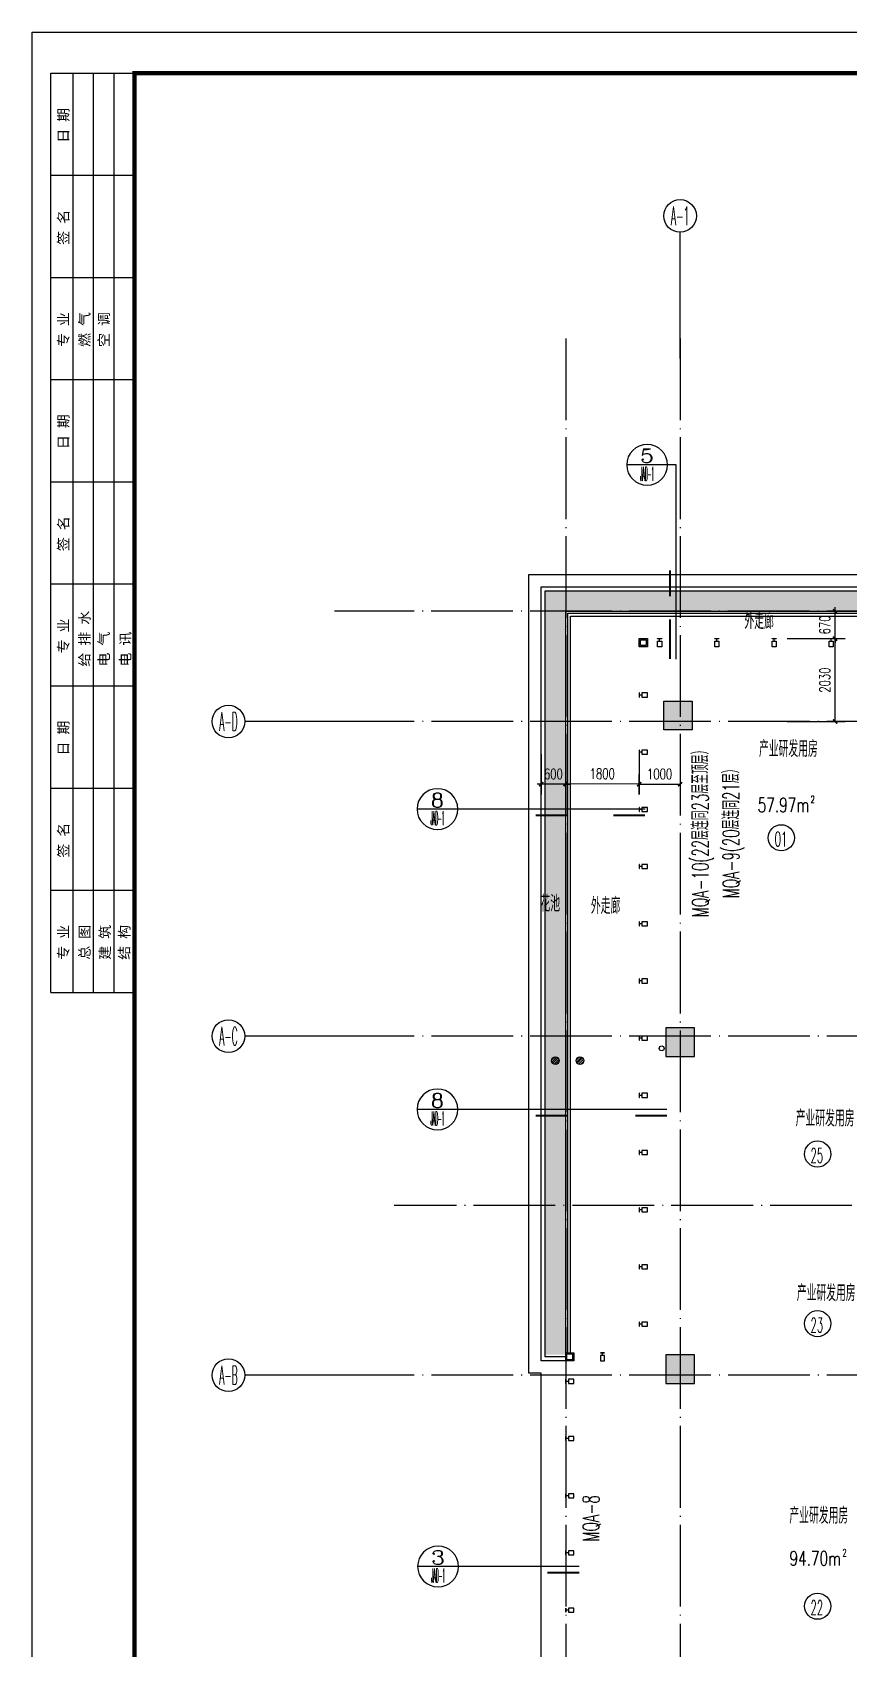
# Model space of a CAD drawing. Extents: x 1980812 to 2578970, y -669191 to 284498.
# Drawn here: x 1980812 to 2000793, y -386031 to -346467 of the extents above; entities that cross this region are included whole.
import ezdxf
from ezdxf.enums import TextEntityAlignment as Align

# ---------------------------------------------------------------- set-up
doc = ezdxf.new("R2010")
doc.units = 0
doc.header["$LTSCALE"] = 1000
doc.header["$MEASUREMENT"] = 0
doc.linetypes.add('DOTE', pattern=[2.42, 2, -0.2, 0.02, -0.2])
for name, color, linetype in [('A-FLOR-LAND', 74, 'Continuous'), ('AXIS', 3, 'Continuous'), ('AXIS_TEXT', 7, 'Continuous'), ('COLU', 6, 'Continuous'), ('COLU_HATCH', 251, 'Continuous'), ('CURTWALL', 2, 'Continuous'), ('dote', 1, 'DOTE'), ('EQUIP_地漏', 255, 'Continuous'), ('TK', 1, 'Continuous'), ('VPIPE-雨水', 140, 'Continuous'), ('WINDOW', 2, 'Continuous'), ('幕墙编号', 14, 'Continuous'), ('房号', 231, 'Continuous'), ('房间名称', 7, 'Continuous'), ('栏杆', 143, 'Continuous'), ('看线', 66, 'Continuous'), ('空线', 3, 'Continuous'), ('窗户分隔', 133, 'Continuous'), ('节点', 3, 'Continuous'), ('详细标注', 231, 'Continuous')]:
    doc.layers.add(name, color=color, linetype=linetype)
doc.styles.add('_TCH_AXIS', font='COMPLEX', dxfattribs={"bigfont": 'GBCBIG'})
doc.styles.add('_TCH_DIM_T3', font='SIMPLEX', dxfattribs={"width": 0.705882, "bigfont": 'GBCBIG'})
doc.styles.add('COMP', font='COMPLEX.shx', dxfattribs={"bigfont": 'hztxt'})
doc.styles.add('COMPLEX', font='COMPLEX')
doc.styles.add('HZF', font='ROMANS2', dxfattribs={"width": 0.7, "bigfont": 'HZDF2'})
doc.styles.add('HZTXTW', font='txtw.shx', dxfattribs={"width": 0.6, "bigfont": 'hztxtw.shx'})
doc.styles.add('SONGTI', font='NSimSun.ttf', dxfattribs={"width": 1.1})
doc.dimstyles.new('_TCH_ARCH&&100', dxfattribs={"dimtxt": 255, "dimasz": 100, "dimexe": 250, "dimexo": 300, "dimgap": 122.5, "dimtad": 1, "dimdec": 0, "dimzin": 0, "dimdsep": 46, "dimtxsty": '_TCH_DIM_T3', "dimblk": 'ARCHTICK', "dimcen": 0.09, "dimclrt": 7, "dimazin": 2, "dimtfac": 1, "dimtdec": 0, "dimtix": 1, "dimtmove": 2, "dimatfit": 3, "dimfxl": 1, "dimtolj": 1, "dimtzin": 0, "dimarcsym": 0})

# ---------------------------------------------------------------- blocks, each defined once
blk = doc.blocks.new('会签栏0821')
at = {"layer": 'TK'}
for p, q in [((115148889, 23475903), (115148889, 23483403)), ((115148889, 23483403), (115150939, 23483403)), ((115149439, 23475903), (115149439, 23483403)), ((115149939, 23475903), (115149939, 23483403)), ((115150439, 23475903), (115150439, 23483403)), ((115150939, 23475903), (115150939, 23483403)), ((115148889, 23480903), (115150939, 23480903)), ((115148889, 23478403), (115150939, 23478403)), ((115148889, 23468403), (115148889, 23475903)), ((115148889, 23475903), (115150939, 23475903)), ((115149439, 23468403), (115149439, 23475903)), ((115149939, 23468403), (115149939, 23475903)), ((115150439, 23468403), (115150439, 23475903)), ((115150939, 23468403), (115150939, 23475903)), ((115148889, 23473403), (115150939, 23473403)), ((115148889, 23470903), (115150939, 23470903)), ((115148889, 23460903), (115148889, 23468403)), ((115148889, 23468403), (115150939, 23468403)), ((115149439, 23460903), (115149439, 23468403)), ((115149939, 23460903), (115149939, 23468403)), ((115150439, 23460903), (115150439, 23468403)), ((115150939, 23460903), (115150939, 23468403)), ((115148889, 23465903), (115150939, 23465903)), ((115148889, 23463403), (115150939, 23463403)), ((115148889, 23460903), (115150939, 23460903))]:
    blk.add_line(p, q, dxfattribs=at)
at = {"layer": 'TK', "style": 'SONGTI'}
for s, p in [('日 期', (115149324, 23481702)), ('签 名', (115149324, 23479202)), ('专 业', (115149324, 23476702)), ('燃 气', (115149842, 23476702)), ('空 调', (115150316, 23476702)), ('日 期', (115149324, 23474202)), ('签 名', (115149324, 23471702)), ('给 排 水', (115149842, 23468880)), ('专 业', (115149324, 23469202)), ('电 气', (115150316, 23468880)), ('电 讯', (115150842, 23468880)), ('日 期', (115149324, 23466702)), ('签 名', (115149324, 23464202)), ('专 业', (115149324, 23461702)), ('总 图', (115149842, 23461702)), ('建 筑', (115150342, 23461702)), ('结 构', (115150816, 23461702))]:
    blk.add_text(s, height=250, rotation=90, dxfattribs=at).set_placement(p)
blk = doc.blocks.new('_index')
blk.add_line((-0.5, 0), (0.5, 0))
blk.add_circle((0, 0), 0.5)
at = {"style": 'COMP'}
for tag, width, p, p2 in [('1', 2.333333, (-0.17, 0.05), (0.17, 0.05)), ('-', 1.166667, (-0.17, -0.39), (0.17, -0.39))]:
    blk.add_attdef(tag, text='', height=0.34, dxfattribs=dict(at, width=width)).set_placement(p, p2, align=Align.FIT)
blk = doc.blocks.new('_ArchTick')
at = {"color": 0, "linetype": 'ByBlock', "const_width": 0.4}
blk.add_lwpolyline([(-0.5, -0.5), (0.5, 0.5)], dxfattribs=at)
blk = doc.blocks.new('*D1674')
at = {"layer": 'Defpoints', "color": 0, "transparency": 16777216}
for p in [(2323, 2030), (3794, 2030), (2323, 0)]:
    blk.add_point(p, dxfattribs=at)
at = {"layer": '详细标注', "color": 0, "lineweight": -2, "transparency": 16777216}
for p, q in [((2623, 2030), (4044, 2030)), ((3794, 0), (3794, 2030)), ((2623, 0), (4044, 0))]:
    blk.add_line(p, q, dxfattribs=at)
at = {"layer": '详细标注', "color": 0, "lineweight": -2, "transparency": 16777216, "xscale": 100, "yscale": 100, "zscale": 100}
for p, rotation in [((3794, 2030), 90), ((3794, 0), 270)]:
    blk.add_blockref('_ArchTick', p, dxfattribs=dict(at, rotation=rotation))
at = {"layer": '详细标注', "color": 7, "transparency": 16777216, "insert": (3544, 1015), "char_height": 255, "attachment_point": 5, "rotation": 90, "style": '_TCH_DIM_T3'}
blk.add_mtext('\\A1;2030', dxfattribs=at)
blk = doc.blocks.new('*D1675')
at = {"layer": 'Defpoints', "color": 0, "transparency": 16777216}
for p in [(2623, 2700), (3794, 2700), (2623, 2030)]:
    blk.add_point(p, dxfattribs=at)
at = {"layer": '详细标注', "color": 0, "lineweight": -2, "transparency": 16777216}
for p, q in [((3794, 2700), (3794, 2800)), ((2923, 2700), (4044, 2700)), ((3794, 2030), (3794, 2700)), ((2923, 2030), (4044, 2030)), ((3794, 2030), (3794, 1930))]:
    blk.add_line(p, q, dxfattribs=at)
at = {"layer": '详细标注', "color": 0, "lineweight": -2, "transparency": 16777216, "xscale": 100, "yscale": 100, "zscale": 100}
for p, rotation in [((3794, 2700), 270), ((3794, 2030), 90)]:
    blk.add_blockref('_ArchTick', p, dxfattribs=dict(at, rotation=rotation))
at = {"layer": '详细标注', "color": 7, "transparency": 16777216, "insert": (3544, 2365), "char_height": 255, "attachment_point": 5, "rotation": 90, "style": '_TCH_DIM_T3'}
blk.add_mtext('\\A1;670', dxfattribs=at)
blk = doc.blocks.new('*D1676')
at = {"layer": 'Defpoints', "color": 0, "transparency": 16777216}
for p in [(-1000, -499), (0, -499), (0, -1533)]:
    blk.add_point(p, dxfattribs=at)
at = {"layer": '详细标注', "color": 0, "lineweight": -2, "transparency": 16777216}
for p, q in [((-1000, -799), (-1000, -1783)), ((0, -799), (0, -1783)), ((-1000, -1533), (0, -1533))]:
    blk.add_line(p, q, dxfattribs=at)
at = {"layer": '详细标注', "color": 0, "lineweight": -2, "transparency": 16777216, "xscale": 100, "yscale": 100, "zscale": 100, "rotation": 180}
blk.add_blockref('_ArchTick', (-1000, -1533), dxfattribs=at)
at = {"layer": '详细标注', "color": 0, "lineweight": -2, "transparency": 16777216, "xscale": 100, "yscale": 100, "zscale": 100}
blk.add_blockref('_ArchTick', (0, -1533), dxfattribs=at)
at = {"layer": '详细标注', "color": 7, "transparency": 16777216, "insert": (-500, -1283), "char_height": 255, "attachment_point": 5, "style": '_TCH_DIM_T3'}
blk.add_mtext('\\A1;1000', dxfattribs=at)
blk = doc.blocks.new('*D1688')
at = {"layer": 'Defpoints', "color": 0, "transparency": 16777216}
for p in [(-2800, -490), (-1000, -499), (-2805, -1525)]:
    blk.add_point(p, dxfattribs=at)
at = {"layer": '详细标注', "color": 0, "lineweight": -2, "transparency": 16777216}
for p, q in [((-2801, -790), (-2806, -1775)), ((-1001, -799), (-1006, -1783)), ((-1005, -1533), (-2805, -1525))]:
    blk.add_line(p, q, dxfattribs=at)
at = {"layer": '详细标注', "color": 0, "lineweight": -2, "transparency": 16777216, "xscale": 100, "yscale": 100, "zscale": 100}
for p, rotation in [((-2805, -1525), 179.7202612044678), ((-1005, -1533), 359.7202612044678)]:
    blk.add_blockref('_ArchTick', p, dxfattribs=dict(at, rotation=rotation))
at = {"layer": '详细标注', "color": 7, "transparency": 16777216, "insert": (-1904, -1279), "char_height": 255, "attachment_point": 5, "rotation": 359.7203, "style": '_TCH_DIM_T3'}
blk.add_mtext('\\A1;1800', dxfattribs=at)
blk = doc.blocks.new('*D1677')
at = {"layer": 'Defpoints', "color": 0, "transparency": 16777216}
for p in [(-3400, -499), (-2800, -499), (-3400, -1533)]:
    blk.add_point(p, dxfattribs=at)
at = {"layer": '详细标注', "color": 0, "lineweight": -2, "transparency": 16777216}
for p, q in [((-3400, -799), (-3400, -1783)), ((-2800, -799), (-2800, -1783)), ((-3400, -1533), (-3500, -1533)), ((-2800, -1533), (-3400, -1533)), ((-2800, -1533), (-2700, -1533))]:
    blk.add_line(p, q, dxfattribs=at)
at = {"layer": '详细标注', "color": 0, "lineweight": -2, "transparency": 16777216, "xscale": 100, "yscale": 100, "zscale": 100}
for p, rotation in [((-3400, -1533), 6.269865610225208e-09), ((-2800, -1533), 180.0000000062699)]:
    blk.add_blockref('_ArchTick', p, dxfattribs=dict(at, rotation=rotation))
at = {"layer": '详细标注', "color": 7, "transparency": 16777216, "insert": (-3100, -1283), "char_height": 255, "attachment_point": 5, "rotation": 0, "style": '_TCH_DIM_T3'}
blk.add_mtext('\\A1;600', dxfattribs=at)
blk = doc.blocks.new('A$C28812CA5')
at = {"layer": '房间名称', "style": 'HZTXTW', "width": 0.6}
for p in [(2652, -667), (3550, -9712), (3577, -13987), (3396, -19435)]:
    blk.add_text('产业研发用房', height=400, rotation=0.0006, dxfattribs=at).set_placement(p, align=Align.MIDDLE_CENTER)
blk = doc.blocks.new('huxingbianhao')
at = {"layer": '房号'}
for centre in [(2478, -2845), (3367, -10586), (3367, -14737), (3367, -21655)]:
    blk.add_circle(centre, 320, dxfattribs=at)
at = {"layer": '房号', "style": 'HZTXTW', "width": 0.506757}
for s, p in [('01', (2314, -3055)), ('25', (3192, -10800)), ('23', (3192, -14951)), ('22', (3192, -21869))]:
    blk.add_text(s, height=358.4, dxfattribs=at).set_placement(p)
blk = doc.blocks.new('18~23层墙柱')
at = {"layer": 'COLU_HATCH'}
h = blk.add_hatch(color=256, dxfattribs=at)
h.dxf.hatch_style = 1
h.paths.add_polyline_path([(-400, 23800), (300, 23800), (300, 23100), (-400, 23100)])
h = blk.add_hatch(color=256, dxfattribs=at)
h.dxf.hatch_style = 1
h.paths.add_polyline_path([(350, 15800), (-350, 15800), (-350, 15100), (350, 15100)])
h = blk.add_hatch(color=256, dxfattribs=at)
h.dxf.hatch_style = 1
h.paths.add_polyline_path([(350, 7800), (-350, 7800), (-350, 7100), (350, 7100)])
at = {"layer": 'COLU'}
for points in [[(-400, 23800), (300, 23800), (300, 23100), (-400, 23100)], [(350, 15800), (-350, 15800), (-350, 15100), (350, 15100)], [(350, 7800), (-350, 7800), (-350, 7100), (350, 7100)]]:
    blk.add_lwpolyline(points, close=True, dxfattribs=at)
blk = doc.blocks.new('$TwtSys$00000141')
for p, q in [((-94, 8), (-10, 92)), ((-94, 8), (-10, 92)), ((-87, -35), (35, 87)), ((-87, -35), (35, 87)), ((-66, -66), (66, 66)), ((-66, -66), (66, 66)), ((-32, -87), (88, 33)), ((-32, -87), (88, 33)), ((11, -92), (92, -11)), ((11, -92), (92, -11))]:
    blk.add_line(p, q)
blk.add_circle((0, 0), 94)
blk.add_circle((0, 0), 94)
blk = doc.blocks.new('A$C67B7779D')
at = {"layer": 'VPIPE-雨水', "linetype": 'Continuous'}
blk.add_circle((-450, -8000), 60, dxfattribs=at)
at = {"layer": 'EQUIP_地漏'}
for p in [(-3050, -8300), (-2450, -8300)]:
    blk.add_blockref('$TwtSys$00000141', p, dxfattribs=at)
blk = doc.blocks.new('竖梃0903')
at = {"layer": '窗户分隔'}
blk.add_line((115028288, 22648046), (115028222, 22648046), dxfattribs=at)
for points in [[(115028222, 22648096), (115028225, 22648096), (115028225, 22647996), (115028222, 22647996)], [(115028288, 22648096), (115028422, 22648096), (115028422, 22647996), (115028288, 22647996)]]:
    blk.add_lwpolyline(points, close=True, dxfattribs=at)
blk = doc.blocks.new('_AXISO')
blk.add_circle((0, 0), 0.5)
at = {"layer": 'AXIS_TEXT', "style": 'COMPLEX', "width": 1.041667}
blk.add_attdef('A', text='', height=0.56, dxfattribs=at).set_placement((-0.25, -0.28), (0.25, -0.28), align=Align.FIT)
blk = doc.blocks.new('A$C46407C4F')
at = {"layer": 'A-FLOR-LAND'}
h = blk.add_hatch(dxfattribs=at)
h.set_pattern_fill('GRASS', color=256, scale=50)
h.set_pattern_definition([(90, (-3008715.91, 640559.81), (-99.7795475, 99.7795475), [26.458066, -173.101015]), (45, (-3008715.91, 640559.81), (-99.7796155, 99.7796155), [26.458066, -114.651615]), (135, (-3008715.91, 640559.81), (-99.7796155, -99.7796155), [26.458066, -114.651615])])
h.paths.add_polyline_path([(14450, 3200), (14450, 2700), (-2800, 2700), (-2800, -15500), (-3300, -15500), (-3300, 3200)])
at = {"layer": 'CURTWALL'}
for points in [[(-1000, 2030), (-800, 2030), (-800, 1830), (-1000, 1830)], [(-970, 2000), (-830, 2000), (-830, 1860), (-970, 1860)], [(-2800, -15450), (-2600, -15450), (-2600, -15650), (-2800, -15650)], [(-2770, -15480), (-2630, -15480), (-2630, -15620), (-2770, -15620)]]:
    blk.add_lwpolyline(points, close=True, dxfattribs=at)
at = {"layer": '栏杆'}
for p, q in [((-2800, -15450), (-2800, 2700)), ((-2800, 2700), (14350, 2700)), ((-2750, 2650), (14350, 2650)), ((-2750, -15450), (-2750, 2650)), ((-2680, 2580), (14350, 2580)), ((-2680, -15450), (-2680, 2580))]:
    blk.add_line(p, q, dxfattribs=at)
at = {"layer": '看线', "color": 2}
for p, q in [((-3700, 3600), (14850, 3600)), ((-3700, -15950), (-3700, 3600))]:
    blk.add_line(p, q, dxfattribs=at)
at = {"layer": '看线'}
for p, q in [((-3400, -15650), (-3400, 3300)), ((-3400, 3300), (14550, 3300)), ((-3300, 3200), (14450, 3200)), ((-3300, -15550), (-3300, 3200)), ((-2800, -15650), (-3400, -15650)), ((-2800, -15550), (-3300, -15550))]:
    blk.add_line(p, q, dxfattribs=at)
at = {"layer": '看线', "color": 2}
blk.add_lwpolyline([(31750, -27400), (31750, -27100), (-3400, -27100), (-3400, -15950), (-3700, -15950)], dxfattribs=at)
at = {"layer": '详细标注'}
for p1, p2, distance, picture, middle in [((2623.2, 2030), (2623.2, 2700), -1171, '*D1675', (3544.2, 2365)), ((2323.2, 0), (2323.2, 2030), -1471, '*D1674', (3544.2, 1015)), ((-2800, -498.9), (-3400, -498.9), 1034.5, '*D1677', (-3100, -1283.4)), ((-1000, -498.9), (-2800, -490.2), 1034.5, '*D1688', (-1903.8, -1279)), ((-1000, -498.9), (0, -498.9), -1034.5, '*D1676', (-500, -1283.4))]:
    dim = blk.add_aligned_dim(p1=p1, p2=p2, distance=distance, dimstyle='_TCH_ARCH&&100', dxfattribs=at)
    dim.commit()
    dim.dimension.update_dxf_attribs({"geometry": picture, "text_midpoint": middle})

msp = doc.modelspace()

# ---------------------------------------------------------------- linework, layer by layer
at = {"layer": 'AXIS'}
for p, q in [((1996666.5, -354451.2), (1996666.5, -351360.5)), ((1989843, -363337.6), (1986011.9, -363337.6)), ((1989843, -371037.6), (1986011.9, -371037.6)), ((1989843, -379337.6), (1986011.9, -379337.6))]:
    msp.add_line(p, q, dxfattribs=at)
at = {"layer": 'dote'}
for p, q in [((1993866.5, -353960.5), (1993866.5, -396061.3)), ((1996666.5, -353960.5), (1996666.5, -396061.3)), ((2053077.2, -360637.6), (1988210.3, -360637.6)), ((2053079.9, -363337.6), (1988213, -363337.6)), ((2053079.9, -371037.6), (1988213, -371037.6)), ((2005712.7, -375187.6), (1989668.7, -375187.6)), ((2053079.9, -379337.6), (1988213, -379337.6))]:
    msp.add_line(p, q, dxfattribs=at)
at = {"layer": 'TK'}
msp.add_lwpolyline([(1980812.3, -346466.8), (2064912.3, -346466.8), (2064912.3, -405866.8), (1980812.3, -405866.8)], close=True, dxfattribs=at)
at = {"layer": 'TK', "const_width": 100}
msp.add_lwpolyline([(2063912.3, -404866.8), (2063912.3, -347466.8), (1983312.3, -347466.8), (1983312.3, -404866.8)], close=True, dxfattribs=at)
at = {"layer": '节点'}
for p, q in [((1996567.6, -357053.4), (1995723.1, -357053.4)), ((1996567.6, -361809.3), (1996567.6, -357053.4)), ((1995810.1, -365480.4), (1990228.5, -365480.4)), ((1996346, -372832.2), (1990228.5, -372832.2)), ((1994199.2, -384020.3), (1990243.9, -384020.3))]:
    msp.add_line(p, q, dxfattribs=at)
at = {"layer": '节点', "ltscale": 0.5, "const_width": 50}
for points in [[(1996417.6, -360274.5), (1996417.6, -359632.8)], [(1996417.6, -361809.3), (1996417.6, -360832.8)], [(1993911.1, -365630.4), (1993133.1, -365630.4)], [(1995810.1, -365630.4), (1995032.1, -365630.4)], [(1993911.1, -372982.2), (1993133.1, -372982.2)], [(1996346, -372982.2), (1995568, -372982.2)], [(1994199.2, -384170.3), (1993421.2, -384170.3)]]:
    msp.add_lwpolyline(points, dxfattribs=at)

# ---------------------------------------------------------------- block references
at = {"layer": 'AXIS'}
ref = msp.add_blockref('_AXISO', (1996666.5, -350960.5), dxfattribs=dict(at, xscale=800, yscale=800, zscale=800))
ref.add_attrib('A', 'A-1', dxfattribs={"layer": 'AXIS_TEXT', "height": 452.55, "style": '_TCH_AXIS', "width": 0.375}).set_placement((1996440.2, -351186.7), (1996892.8, -351186.7), align=Align.FIT)
ref = msp.add_blockref('_AXISO', (1985611.9, -363337.6), dxfattribs=dict(at, xscale=800, yscale=800, zscale=800))
ref.add_attrib('A', 'A-D', dxfattribs={"layer": 'AXIS_TEXT', "height": 452.55, "style": '_TCH_AXIS', "width": 0.328125}).set_placement((1985385.7, -363563.9), (1985838.2, -363563.9), align=Align.FIT)
ref = msp.add_blockref('_AXISO', (1985611.9, -371037.6), dxfattribs=dict(at, xscale=800, yscale=800, zscale=800))
ref.add_attrib('A', 'A-C', dxfattribs={"layer": 'AXIS_TEXT', "height": 452.55, "style": '_TCH_AXIS', "width": 0.33871}).set_placement((1985385.7, -371263.9), (1985838.2, -371263.9), align=Align.FIT)
ref = msp.add_blockref('_AXISO', (1985611.9, -379337.6), dxfattribs=dict(at, xscale=800, yscale=800, zscale=800))
ref.add_attrib('A', 'A-B', dxfattribs={"layer": 'AXIS_TEXT', "height": 452.55, "style": '_TCH_AXIS', "width": 0.328125}).set_placement((1985385.7, -379563.9), (1985838.2, -379563.9), align=Align.FIT)
at = {"layer": 'COLU'}
msp.add_blockref('18~23层墙柱', (1996666.5, -386637.6), dxfattribs=at)
at = {"layer": 'EQUIP_地漏'}
msp.add_blockref('A$C67B7779D', (1996666.5, -363337.6), dxfattribs=at)
at = {"layer": 'TK'}
msp.add_blockref('会签栏0821', (-113167626.7, -23830869.8), dxfattribs=at)
at = {"layer": 'WINDOW', "rotation": 270}
for p in [(-20651879.3, 114666914.1), (-20650479.3, 114666914.1), (-20649079.3, 114666914.1), (-20647679.3, 114666914.1)]:
    msp.add_blockref('竖梃0903', p, dxfattribs=at)
at = {"layer": 'WINDOW', "xscale": -1}
for p, rotation in [((-113032555.2, 22285358.2), 180), ((-113032555.2, 22283958.2), 180), ((-113032555.2, 22282558.2), 180), ((-113032555.2, 22281158.2), 180), ((-113032555.2, 22279758.2), 180), ((-113032555.2, 22278358.2), 180), ((-113032555.2, 22276958.2), 180), ((-113032555.2, 22275558.2), 180), ((-113032555.2, 22274158.2), 180), ((-113032555.2, 22272758.2), 180), ((-113032555.2, 22271358.2), 180), ((-113032555.2, 22269958.2), 180), ((24642812.3, 114649434.1), 90), ((-113034355.2, 22268558.2), 180), ((-113034355.2, 22267158.2), 180), ((-113034355.2, 22265758.2), 180), ((-113034355.2, 22264358.2), 180), ((-113034355.2, 22262958.2), 180)]:
    msp.add_blockref('竖梃0903', p, dxfattribs=dict(at, rotation=rotation))
at = {"layer": '房号'}
for name in ['A$C28812CA5', 'huxingbianhao']:
    msp.add_blockref(name, (1996666.5, -363337.6), dxfattribs=at)
at = {"layer": '空线'}
msp.add_blockref('A$C46407C4F', (1996666.5, -363337.6), dxfattribs=at)
at = {"layer": '节点', "ltscale": 0.5}
ref = msp.add_blockref('_index', (1995860.1, -357053.4), dxfattribs=dict(at, xscale=-1000.000000050349, yscale=1000.000000050349, zscale=1000.000000050349))
ref.add_attrib('1', '5', dxfattribs={"layer": '0', "height": 340, "style": 'COMP', "width": 1.5}).set_placement((1995690.1, -357003.4), (1996030.1, -357003.4), align=Align.FIT)
ref.add_attrib('-', 'JAD-1', dxfattribs={"layer": '0', "height": 340, "style": 'COMP', "width": 0.225806}).set_placement((1995690.1, -357443.4), (1996030.1, -357443.4), align=Align.FIT)
ref = msp.add_blockref('_index', (1990728.5, -365480.4), dxfattribs=dict(at, xscale=-1000.000000050349, yscale=1000.000000050349, zscale=1000.000000050349))
ref.add_attrib('1', '8', dxfattribs={"layer": '0', "height": 340, "style": 'COMP', "width": 1.5}).set_placement((1990558.5, -365430.4), (1990898.5, -365430.4), align=Align.FIT)
ref.add_attrib('-', 'JAD-1', dxfattribs={"layer": '0', "height": 340, "style": 'COMP', "width": 0.225806}).set_placement((1990558.5, -365870.4), (1990898.5, -365870.4), align=Align.FIT)
ref = msp.add_blockref('_index', (1990728.5, -372832.2), dxfattribs=dict(at, xscale=-1000.000000050349, yscale=1000.000000050349, zscale=1000.000000050349))
ref.add_attrib('1', '8', dxfattribs={"layer": '0', "height": 340, "style": 'COMP', "width": 1.5}).set_placement((1990558.5, -372782.2), (1990898.5, -372782.2), align=Align.FIT)
ref.add_attrib('-', 'JAD-1', dxfattribs={"layer": '0', "height": 340, "style": 'COMP', "width": 0.225806}).set_placement((1990558.5, -373222.2), (1990898.5, -373222.2), align=Align.FIT)
ref = msp.add_blockref('_index', (1990743.9, -384020.3), dxfattribs=dict(at, xscale=-1000.000000050349, yscale=1000.000000050349, zscale=1000.000000050349))
ref.add_attrib('1', '3', dxfattribs={"layer": '0', "height": 340, "style": 'COMP', "width": 1.5}).set_placement((1990573.9, -383970.3), (1990913.9, -383970.3), align=Align.FIT)
ref.add_attrib('-', 'JAD-1', dxfattribs={"layer": '0', "height": 340, "style": 'COMP', "width": 0.225806}).set_placement((1990573.9, -384410.3), (1990913.9, -384410.3), align=Align.FIT)

# ---------------------------------------------------------------- texts
at = {"layer": '幕墙编号', "style": 'HZTXTW', "width": 0.6}
for s, p in [('MQA-10(22层连同23层至顶层）', (1997161.2, -366014.2)), ('MQA-9(20层连同21层）', (1997914.1, -366014.2)), ('MQA-8', (1994487.8, -382840.8))]:
    msp.add_text(s, height=400, rotation=90.00057, dxfattribs=at).set_placement(p, align=Align.MIDDLE_CENTER)
at = {"layer": '房间名称', "style": 'HZTXTW', "width": 0.6}
for s, p in [('外走廊', (1998603.2, -360874.6)), ('花池', (1993488.6, -367791.8)), ('外走廊', (1994844.2, -367846.6))]:
    msp.add_text(s, height=400, rotation=0.00057, dxfattribs=at).set_placement(p, align=Align.MIDDLE_CENTER)
at = {"layer": '房间名称', "style": 'HZF', "width": 0.7}
for s, height, p in [('2', 175, (1999912.8, -365239.6)), ('57.97m', 350, (1999196.1, -365377.6)), ('94.70m', 350, (1999974.8, -383821.8)), ('2', 175, (2000691.5, -383683.8))]:
    msp.add_text(s, height=height, dxfattribs=at).set_placement(p, align=Align.MIDDLE_CENTER)

doc.saveas('drawing.dxf')
